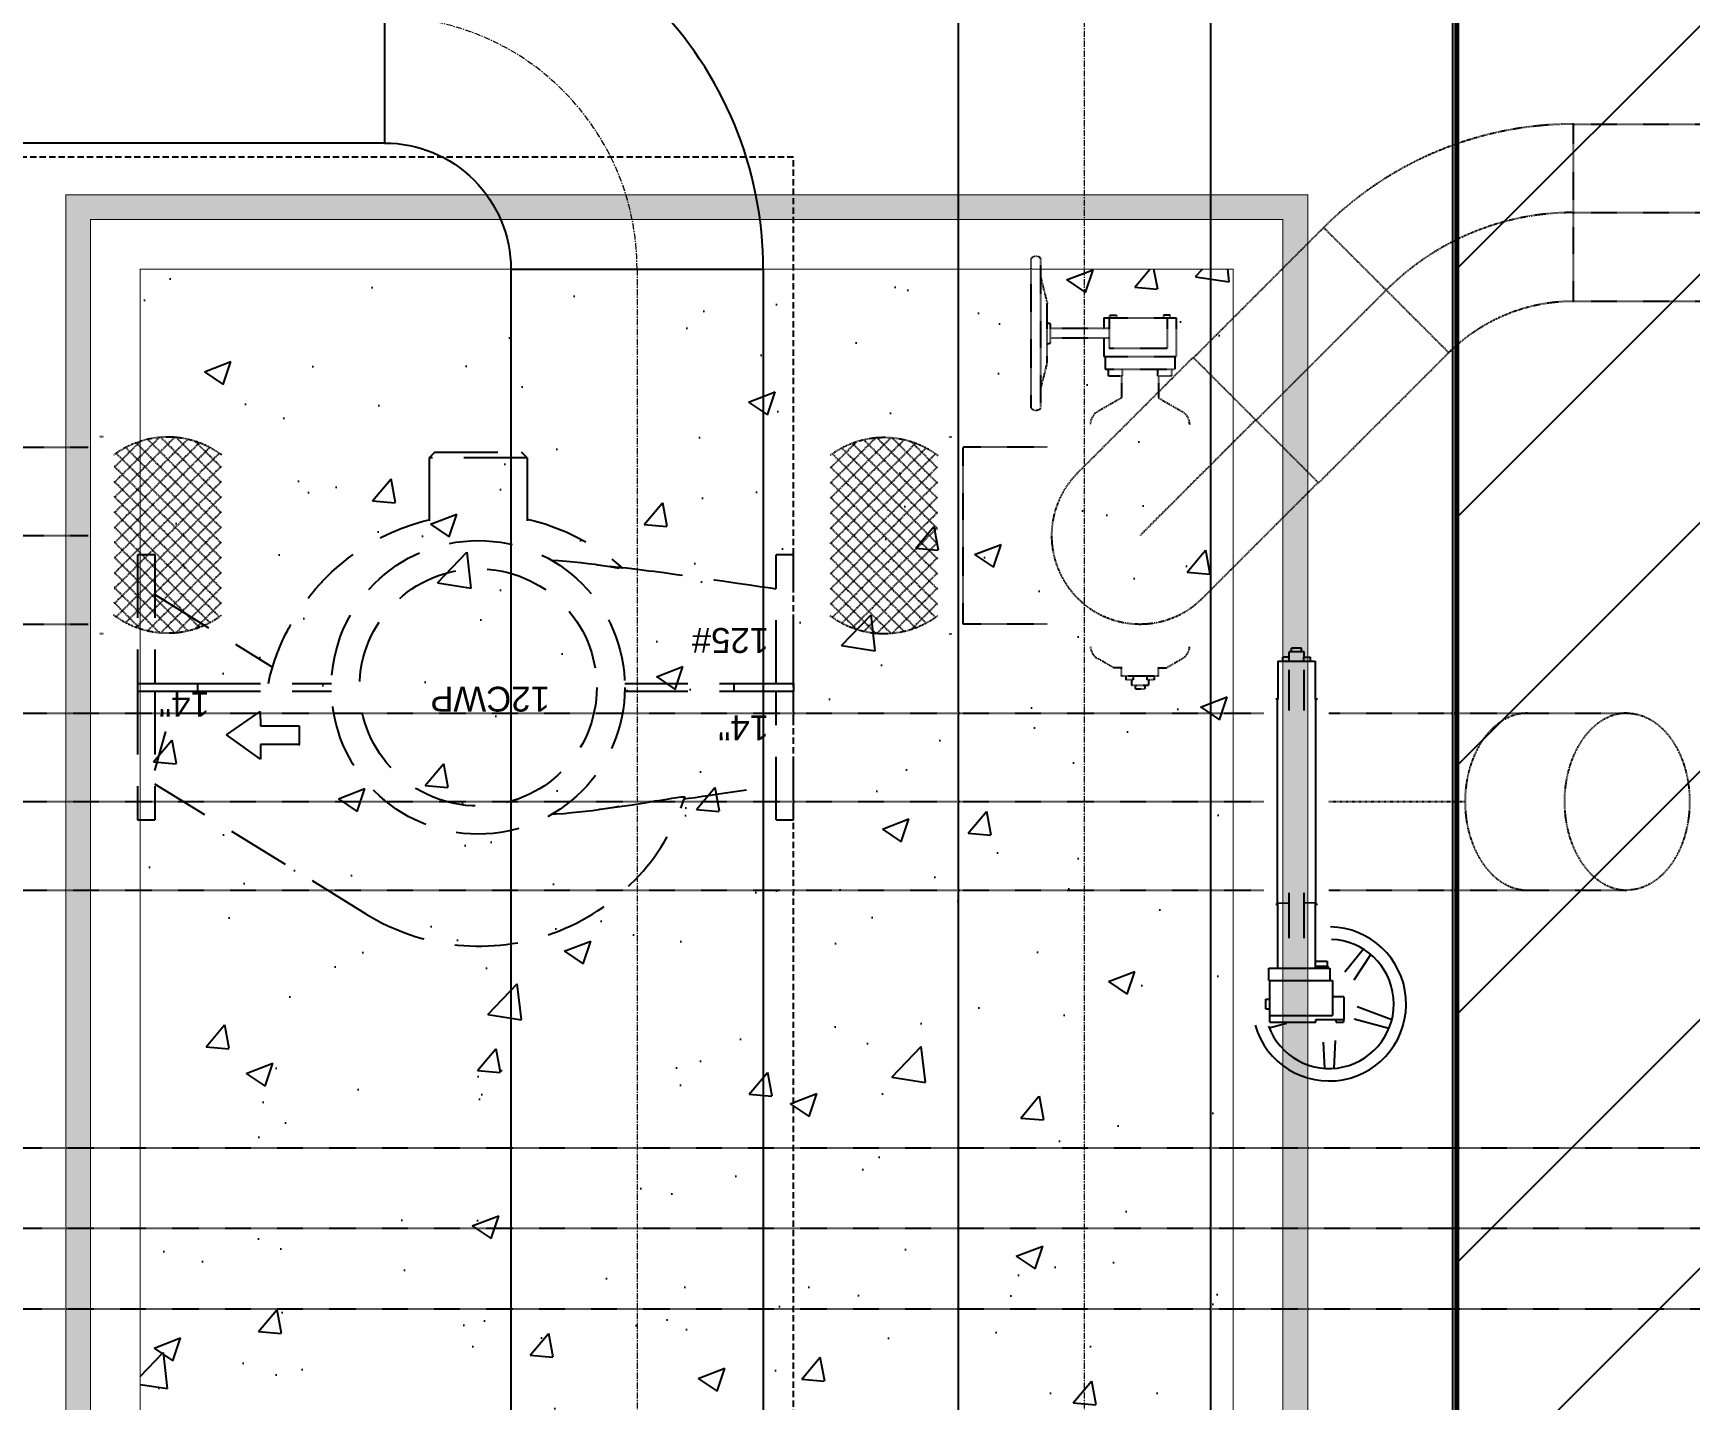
# Model space of a CAD drawing. Header units: millimetres. Extents: x -18489 to 17339, y -1599 to 10961.
# Drawn here: x -16139.7 to -15806.2, y 3955 to 4230 of the extents above; entities that cross this region are included whole.
import ezdxf

# ---------------------------------------------------------------- set-up
doc = ezdxf.new("R2010")
doc.units = ezdxf.units.MM
for name, pattern in [('188K-SM-03-F10-MECH-EQ-Y2257103$0$Micron CUP L10 HVAC EQU$0$DASHED', [19.05, 12.7, -6.35]), ('188K-SM-07-F10-MECH-CHW PIPE-Y2257103$0$Micron CUP L10 HVAC 2nd PIPE$0$CENTER', [2, 1.25, -0.25, 0.25, -0.25]), ('188K-SM-07-F10-MECH-CHW PIPE-Y2257103$0$Micron CUP L10 HVAC 2nd PIPE$0$JIS_02_1.0', [2, 1, -1]), ('188K-SM-07-F10-MECH-CHW PIPE-Y2257103$0$XKA01LR1-HVAC-PIPE-冷卻水-Y2225103 Shawn$0$CENTER', [2, 1.25, -0.25, 0.25, -0.25])]:
    doc.linetypes.add(name, pattern=pattern)
for name, color, linetype in [('188K-SM-03-F10-MECH-EQ-Y2257103$0$0 Xref', 8, 'Continuous'), ('188K-SM-03-F10-MECH-EQ-Y2257103$0$M-EQU-FOUNDATION', 8, 'Continuous'), ('188K-SM-03-F10-MECH-EQ-Y2257103$0$Micron CUP L10 CDA EQU$0$M MOVE-IN AREA', 8, 'Continuous'), ('188K-SM-03-F10-MECH-EQ-Y2257103$0$Micron CUP L10 HVAC EQU$0$M-FUTURE-EQU', 253, '188K-SM-03-F10-MECH-EQ-Y2257103$0$Micron CUP L10 HVAC EQU$0$DASHED'), ('188K-SM-07-F10-MECH-CHW PIPE-Y2257103$0$0 XC', 8, 'Continuous'), ('188K-SM-07-F10-MECH-CHW PIPE-Y2257103$0$M-CWTR-12PIPE-R', 4, 'Continuous'), ('188K-SM-07-F10-MECH-CHW PIPE-Y2257103$0$M-P-HWR-D-29', 211, 'Continuous'), ('188K-SM-07-F10-MECH-CHW PIPE-Y2257103$0$M-P-HWS-D-35', 1, 'Continuous'), ('188K-SM-07-F10-MECH-CHW PIPE-Y2257103$0$Micron CUP L10 HVAC 2nd PIPE$0$M-P-12CHR-2nd-PIPE', 4, '188K-SM-07-F10-MECH-CHW PIPE-Y2257103$0$Micron CUP L10 HVAC 2nd PIPE$0$JIS_02_1.0'), ('188K-SM-07-F10-MECH-CHW PIPE-Y2257103$0$Micron CUP L10 HVAC 2nd PIPE$0$M-P-2nd Cen', 8, '188K-SM-07-F10-MECH-CHW PIPE-Y2257103$0$Micron CUP L10 HVAC 2nd PIPE$0$CENTER'), ('188K-SM-07-F10-MECH-CHW PIPE-Y2257103$0$Micron CUP L10 HVAC 2nd PIPE$0$M-P-PHASE 2-PIPE', 8, '188K-SM-07-F10-MECH-CHW PIPE-Y2257103$0$Micron CUP L10 HVAC 2nd PIPE$0$JIS_02_1.0'), ('188K-SM-07-F10-MECH-CHW PIPE-Y2257103$0$Micron CUP L10 HVAC 2nd PIPE$0$M-VALVE', 53, 'Continuous')]:
    doc.layers.add(name, color=color, linetype=linetype)
doc.layers.add('188K-SM-07-F10-MECH-CHW PIPE-Y2257103$0$XKA01LR1-HVAC-PIPE-冷卻水-Y2225103 Shawn$0$M-PIPE-CEN', color=8, linetype='188K-SM-07-F10-MECH-CHW PIPE-Y2257103$0$XKA01LR1-HVAC-PIPE-冷卻水-Y2225103 Shawn$0$CENTER', lineweight=9)
doc.styles.add('188K-SM-03-F10-MECH-EQ-Y2257103$0$Micron CUP L10 HVAC EQU$0$Standard', font='arial.ttf')

# ---------------------------------------------------------------- blocks, each defined once
blk = doc.blocks.new('188K-SM-03-F10-MECH-EQ-Y2257103$0$Micron CUP L10 HVAC EQU$0$ARROW')
for p, q in [((-0.98, 3.35), (-0.99, 4.64)), ((-0.99, 4.64), (2, 2.52)), ((-1, 1.71), (-0.98, 1.71)), ((-0.97, 0.46), (-0.98, 1.71)), ((2, 2.52), (-0.97, 0.46)), ((-0.97, 0.46), (-0.97, 0.46))]:
    blk.add_line(p, q)
blk.add_lwpolyline([(-1, 1.71), (-4.4, 1.71), (-4.4, 3.35), (-1, 3.35)])
blk = doc.blocks.new('188K-SM-03-F10-MECH-EQ-Y2257103$0$Micron CUP L10 HVAC EQU$0$A$C2DAD0999')
for p, q in [((25.4, 132.08, 0), (25.4, 128.57, 0)), ((51.27, 132.08, 0), (25.4, 132.08, 0)), ((52.87, 132.08, 0), (51.27, 132.08, 0)), ((51.27, 132.08, 0), (51.27, 120.01, 0)), ((52.87, 132.08, 0), (52.87, 120.01, 0)), ((78.74, 132.08, 0), (52.87, 132.08, 0)), ((78.74, 128.57, 0), (78.74, 132.08, 0)), ((6.45, 86.04, 0), (32.62, 128.57, 0)), ((51.27, 128.57, 0), (25.4, 128.57, 0)), ((35.31, 128.57, 0), (43.18, 126.35, 0)), ((78.74, 128.57, 0), (52.87, 128.57, 0)), ((70.72, 128.57, 0), (56.13, 104.87, 0)), ((52.87, 120.01, 0), (51.27, 120.01, 0)), ((51.27, 120.01, 0), (51.27, 93.02, 0)), ((52.87, 120.01, 0), (52.87, 93.02, 0)), ((98.25, 73.34, 0), (79.91, 73.34, 0)), ((98.25, 53.66, 0), (98.25, 73.34, 0)), ((99.38, 72.21, 0), (98.25, 73.34, 0)), ((99.38, 72.21, 0), (99.38, 54.79, 0)), ((98.25, 53.66, 0), (79.91, 53.66, 0)), ((98.25, 53.66, 0), (99.38, 54.79, 0)), ((27.75, 37.13, 0), (27.75, 37.11, 0)), ((76.39, 37.1, 0), (76.39, 37.13, 0)), ((51.27, 33.98, 0), (51.27, 12.06, 0)), ((52.87, 33.98, 0), (52.87, 12.06, 0)), ((76.11, 34.46, 0), (76.08, 34.43, 0)), ((52.87, 12.06, 0), (51.27, 12.06, 0)), ((51.27, 12.06, 0), (51.27, 0, 0)), ((52.87, 12.06, 0), (52.87, 0, 0)), ((25.4, 3.51, 0), (25.4, 0, 0)), ((25.4, 3.51, 0), (51.27, 3.51, 0)), ((52.87, 3.51, 0), (78.74, 3.51, 0)), ((78.74, 0, 0), (78.74, 3.51, 0)), ((25.4, 0, 0), (51.27, 0, 0)), ((52.87, 0, 0), (51.27, 0, 0)), ((52.87, 0, 0), (78.74, 0, 0))]:
    blk.add_line(p, q)
at = {"elevation": 0, "flags": 128}
for points in [[(52.87, 105.72), (53.57, 105.56), (54.25, 105.39), (54.92, 105.22), (55.61, 105.02), (56.25, 104.83), (56.91, 104.62), (57.59, 104.4), (58.29, 104.15), (58.68, 104.01), (59.07, 103.86), (59.49, 103.7), (59.91, 103.53), (60.35, 103.35), (60.8, 103.15), (61.13, 103.01), (61.6, 102.8), (62.14, 102.54), (62.77, 102.24), (63.46, 101.89), (63.92, 101.65), (64.33, 101.43), (64.71, 101.22), (65.06, 101.02), (65.37, 100.84), (65.65, 100.68), (65.9, 100.53), (66.25, 100.32), (66.62, 100.09), (66.99, 99.86), (67.33, 99.63), (67.67, 99.41), (67.99, 99.19), (68.3, 98.98), (69.19, 98.34), (70.03, 97.71), (70.84, 97.08), (71.37, 96.64), (71.89, 96.2), (72.01, 96.1), (72.13, 95.99), (72.24, 95.89), (72.36, 95.79), (72.48, 95.68), (72.6, 95.57), (72.72, 95.47), (72.89, 95.31), (73.19, 95.03), (73.35, 94.88), (73.64, 94.6), (73.92, 94.33), (74.16, 94.1), (75.24, 92.98), (76.18, 91.95), (77.08, 90.89), (78.11, 89.59), (79.09, 88.25), (80.01, 86.88), (81.19, 84.95), (82.27, 82.97), (83.24, 80.93), (84.1, 78.84), (84.86, 76.71), (85.5, 74.54), (85.79, 73.34)], [(85.91, 53.66), (85.57, 52.2), (84.94, 50.03), (84.2, 47.9), (83.35, 45.81), (82.39, 43.76), (81.32, 41.77), (80.16, 39.83), (78.89, 37.96), (77.53, 36.16), (76.08, 34.43)], [(26.53, 48.71), (26.59, 47.83), (26.72, 46.21), (26.86, 44.66), (27, 43.26), (27.14, 41.91), (27.31, 40.48), (27.47, 39.17)], [(76.72, 39.6), (76.78, 40.02), (76.94, 41.4), (77.1, 42.81), (77.24, 44.24), (77.37, 45.69), (77.51, 47.3), (77.61, 48.69)], [(28.07, 35.17), (27.85, 36.51), (27.52, 38.86), (27.48, 39.17)], [(29.21, 27.58), (28.77, 30.04), (28.38, 32.5), (28.02, 34.97), (27.76, 37.11)], [(76.72, 39.6), (76.69, 39.33), (76.36, 36.97), (76.07, 35.16)], [(76.08, 34.43), (76.08, 34.45), (76.08, 34.52), (76.09, 34.6), (76.1, 34.7), (76.12, 34.82), (76.13, 34.98), (76.16, 35.15), (76.18, 35.35), (76.21, 35.58), (76.23, 35.82), (76.31, 36.45), (76.38, 37.1)], [(71.86, 3.51), (72.01, 4.61), (72.32, 6.77), (72.62, 8.84), (72.9, 10.8), (73.16, 12.61), (73.41, 14.33), (73.65, 15.95), (73.87, 17.47), (74.12, 19.17), (74.35, 20.75), (74.55, 22.22), (74.74, 23.58), (74.92, 24.86), (75.08, 26.04), (75.23, 27.14), (75.36, 28.16), (75.48, 29.12), (75.6, 30.07), (75.72, 31.05), (75.84, 32.04), (76.02, 33.64), (76.11, 34.46)], [(29.21, 27.58), (29.37, 26.73), (29.53, 25.9), (29.67, 25.09), (29.77, 24.53), (29.86, 24.01), (29.93, 23.53), (29.99, 23.09), (30.03, 22.7), (30.06, 22.38), (30.06, 22.17), (30.05, 22.02), (30.03, 21.92), (29.99, 21.9)], [(29.61, 22.02), (29.74, 21.13), (29.94, 19.75), (30.15, 18.29), (30.37, 16.73), (30.62, 15.07), (30.88, 13.27), (31.16, 11.35), (31.46, 9.3), (31.77, 7.14), (32.09, 4.87), (32.28, 3.51)], [(29.99, 21.9), (29.82, 21.96), (29.69, 22), (29.63, 22.02), (29.62, 22.02)]]:
    blk.add_lwpolyline(points, dxfattribs=at)
for radius in [29.53, 23.87]:
    blk.add_circle((52.07, 63.5, 0), radius)
blk.add_arc((43.5, 63.25, 0), 43.5, 148.3969, 251.9146)
at = {"xscale": 2.286000000000058, "yscale": 2.286000000000058, "zscale": 2.286000000000058, "rotation": 90}
blk.add_blockref('188K-SM-03-F10-MECH-EQ-Y2257103$0$Micron CUP L10 HVAC EQU$0$ARROW', (48.26, 109.57, 0), dxfattribs=at)
at = {"style": '188K-SM-03-F10-MECH-EQ-Y2257103$0$Micron CUP L10 HVAC EQU$0$Standard'}
for s, p in [('14"', (51.14, 117.51, 0)), ('12CWP', (52.2, 49.06, 0)), ('125#', (64, 4.96, 0)), ('14"', (46.42, 4.96, 0))]:
    blk.add_text(s, height=5, rotation=90, dxfattribs=at).set_placement(p)
blk = doc.blocks.new('188K-SM-03-F10-MECH-EQ-Y2257103$0$Micron CUP L10 HVAC EQU')
at = {"layer": '188K-SM-03-F10-MECH-EQ-Y2257103$0$Micron CUP L10 HVAC EQU$0$M-FUTURE-EQU', "elevation": 1960}
blk.add_lwpolyline([(-215101.6, 30958), (-204601.6, 30958), (-204601.6, 34958), (-215101.6, 34958)], close=True, dxfattribs=at)
at = {"layer": '188K-SM-03-F10-MECH-EQ-Y2257103$0$Micron CUP L10 HVAC EQU$0$M-FUTURE-EQU', "xscale": 10, "yscale": 10, "zscale": 10, "rotation": 89.99999999999999}
blk.add_blockref('188K-SM-03-F10-MECH-EQ-Y2257103$0$Micron CUP L10 HVAC EQU$0$A$C2DAD0999', (-204601.6, 33370.6, 1960), dxfattribs=at)
blk = doc.blocks.new('188K-SM-03-F10-MECH-EQ-Y2257103')
at = {"layer": '188K-SM-03-F10-MECH-EQ-Y2257103$0$M-EQU-FOUNDATION'}
h = blk.add_hatch(dxfattribs=at)
h.set_pattern_fill('AR-CONC', color=256, scale=0.1)
h.set_pattern_definition([(50, (3773.521, -250.801), (18.218467, -1.593909), [1.905, -20.955]), (355, (3773.521, -250.8), (-3.524342, 19.105685), [1.524, -16.764058]), (100.45144, (3775.04, -250.934), (14.694125, 17.511775), [1.619001, -17.809024]), (46.1842, (3773.521, -245.72), (27.107904, -4.204233), [2.8575, -31.4325]), (96.63556, (3775.78, -246.07), (23.740413, 24.742612), [2.428502, -26.71356]), (351.18415, (3773.52, -245.72), (23.740413, 24.742612), [2.285997, -25.145973]), (21, (3776.061, -246.991), (15.161439, -10.22652), [1.905, -20.955]), (326, (3776.061, -246.99), (6.180203, 18.418797), [1.524, -16.764]), (71.451445, (3777.325, -247.843), (21.341642, 8.192277), [1.619001, -17.808994]), (37.5, (3773.5214, -250.801), (0.3088603, 8.4555039), [0, -16.5608, 0, -17.018, 0, -16.8275]), (7.5, (3773.521, -250.801), (6.6819663, 10.0180575), [0, -9.7028, 0, -16.1798, 0, -6.4135]), (327.5, (3767.857, -250.801), (13.5590595, -0.5728744), [0, -6.35, 0, -19.812, 0, -26.289]), (317.5, (3765.317, -250.801), (14.812918, 2.542649), [0, -8.255, 0, -13.1572, 0, -18.669])])
h.paths.add_polyline_path([(-15888.15, 4192.46), (-15888.15, 3842.46), (-16128.15, 3842.46), (-16128.15, 4192.46)], flags=16)
h.paths.add_polyline_path([(-15883.15, 4197.46), (-15883.15, 3837.46), (-16133.15, 3837.46), (-16133.15, 4197.46)])
h = blk.add_hatch(dxfattribs=at)
h.set_pattern_fill('AR-CONC', color=256, scale=0.3)
h.set_pattern_definition([(50, (3773.52, -250.8), (54.6554, -4.78173), [5.715, -62.865]), (355, (3773.52, -250.8), (-10.57303, 57.31705), [4.572, -50.29218]), (100.45144, (3778.076, -251.2), (44.08237, 52.53533), [4.857, -53.42707]), (46.1842, (3773.52, -235.56), (81.32371, -12.6127), [8.5725, -94.2975]), (96.63556, (3780.3, -236.61), (71.22124, 74.22784), [7.2855, -80.14068]), (351.18415, (3773.52, -235.56), (71.22124, 74.22784), [6.858, -75.43792]), (21, (3781.14, -239.37), (45.48432, -30.67956), [5.715, -62.865]), (326, (3781.14, -239.37), (18.54061, 55.25639), [4.572, -50.292]), (71.45144, (3784.93, -241.93), (64.02493, 24.57683), [4.857, -53.42698]), (37.5, (3773.521, -250.8), (0.926581, 25.366512), [0, -49.6824, 0, -51.054, 0, -50.4825]), (7.5, (3773.52, -250.8), (20.0459, 30.054172), [0, -29.1084, 0, -48.5394, 0, -19.2405]), (327.5, (3756.529, -250.8), (40.677179, -1.718623), [0, -19.05, 0, -59.436, 0, -78.867]), (317.5, (3748.91, -250.8), (44.438754, 7.62795), [0, -24.765, 0, -39.4716, 0, -56.007])])
h.paths.add_polyline_path([(-15898.15, 4182.46), (-15898.15, 3852.46), (-16118.15, 3852.46), (-16118.15, 4182.46)])
at = {"layer": '188K-SM-03-F10-MECH-EQ-Y2257103$0$M-EQU-FOUNDATION', "const_width": 0.2}
for points in [[(-15883.15, 4197.46), (-15883.15, 3837.46), (-16133.15, 3837.46), (-16133.15, 4197.46)], [(-15888.15, 4192.46), (-15888.15, 3842.46), (-16128.15, 3842.46), (-16128.15, 4192.46)], [(-15898.15, 4182.46), (-15898.15, 3852.46), (-16118.15, 3852.46), (-16118.15, 4182.46)]]:
    blk.add_lwpolyline(points, close=True, dxfattribs=at)
at = {"layer": '188K-SM-03-F10-MECH-EQ-Y2257103$0$0 Xref', "xscale": 0.1, "yscale": 0.1, "zscale": 0.1}
blk.add_blockref('188K-SM-03-F10-MECH-EQ-Y2257103$0$Micron CUP L10 HVAC EQU', (4473.52, 709.2), dxfattribs=at)
at = {"layer": '188K-SM-03-F10-MECH-EQ-Y2257103$0$Micron CUP L10 CDA EQU$0$M MOVE-IN AREA'}
h = blk.add_hatch(dxfattribs=at)
h.set_pattern_fill('JIS_WOOD', color=256, scale=50)
h.set_pattern_definition([(45, (4473.52, 709.2), (-25, 25), [])])
h.paths.add_polyline_path([(-17249.15, 7922.46), (-17249.15, 7642.46), (-15853.15, 7642.46), (-15853.15, 6432.46), (-15853.15, 789.96), (-15463.15, 789.96), (-15463.15, 6142.46), (-15463.15, 7642.46), (-14093.15, 7642.46), (-14093.15, 7922.46)])
at = {"layer": '188K-SM-03-F10-MECH-EQ-Y2257103$0$Micron CUP L10 CDA EQU$0$M MOVE-IN AREA', "const_width": 1}
blk.add_lwpolyline([(-17249.15, 7922.46), (-17249.15, 7642.46), (-15853.15, 7642.46), (-15853.15, 6432.46), (-15853.15, 6432.46), (-15853.15, 789.96), (-15463.15, 789.96), (-15463.15, 6142.46), (-15463.15, 6142.46), (-15463.15, 7642.46), (-14093.15, 7642.46), (-14093.15, 7922.46)], close=True, dxfattribs=at)
blk = doc.blocks.new('188K-SM-07-F10-MECH-CHW PIPE-Y2257103$0$Micron CUP L10 HVAC 2nd PIPE$0$A$Cd80deb1c')
for p, q in [((22.6, 198.2), (29.1, 198.2)), ((173.2, 196.5), (51.7, 75.1)), ((142.5, 196.3), (51.7, 105.5)), ((199.7, 192.6), (51.7, 44.6)), ((104.1, 188.5), (51.7, 136)), ((223, 185.6), (51.7, 14.1)), ((244, 176.1), (51.7, -16.3)), ((267.1, -16.3), (74.7, 176.1)), ((267.1, 14.1), (95.7, 185.6)), ((267.1, 44.6), (119.1, 192.6)), ((267.1, 75.1), (145.6, 196.5)), ((267.1, 105.5), (176.3, 196.3)), ((267.1, 136), (214.6, 188.5)), ((263, 164.4), (51.7, -46.7)), ((267.1, 138.2), (51.7, -77.2)), ((267.1, -77.2), (51.7, 138.2)), ((267.1, -46.7), (55.8, 164.4)), ((267.1, 107.7), (51.7, -107.7)), ((267.1, -107.7), (51.7, 107.7)), ((267.1, 77.2), (51.7, -138.2)), ((267.1, -138.2), (51.7, 77.2)), ((263, -164.4), (51.7, 46.7)), ((267.1, 46.7), (55.8, -164.4)), ((244, -176.1), (51.7, 16.3)), ((267.1, 16.3), (74.7, -176.1)), ((223, -185.6), (51.7, -14.1)), ((267.1, -14.1), (95.7, -185.6)), ((199.7, -192.6), (51.7, -44.6)), ((267.1, -44.6), (119.1, -192.6)), ((173.2, -196.5), (51.7, -75.1)), ((267.1, -75.1), (145.6, -196.5)), ((142.5, -196.3), (51.7, -105.5)), ((267.1, -105.5), (176.3, -196.3)), ((104.1, -188.5), (51.7, -136)), ((267.1, -136), (214.6, -188.5)), ((22.6, -198.2), (29.1, -198.2))]:
    blk.add_line(p, q)
for centre, start, end in [((159.4, 16.2), 53, 127), ((159.4, -16.2), 233, 307)]:
    blk.add_arc(centre, 180.9, start, end)
blk = doc.blocks.new('188K-SM-07-F10-MECH-CHW PIPE-Y2257103$0$Micron CUP L10 HVAC 2nd PIPE$0$A$Cd87b4937')
for p, q in [((-465, 556.2), (-465, 257.8)), ((-445, 557.1), (-445, 256.9)), ((-445, 519.7), (-431.6, 467)), ((-431.6, 347), (-431.6, 467)), ((-317.5, 438), (-172.5, 438)), ((-317.5, 438), (-317.5, 417)), ((-307, 438), (-307, 377.1)), ((-305.5, 443.5), (-292.5, 443.5)), ((-305.5, 438), (-305.5, 443.5)), ((-292.5, 443.5), (-292.5, 438)), ((-184.5, 443.5), (-197.5, 443.5)), ((-197.5, 443.5), (-197.5, 438)), ((-190, 438), (-190, 377.1)), ((-184.5, 438), (-184.5, 443.5)), ((-172.5, 438), (-172.5, 360)), ((-431.6, 427.6), (-425.1, 427)), ((-425.1, 387), (-425.1, 427)), ((-307, 417), (-425.1, 417)), ((-431.6, 386.4), (-425.1, 387)), ((-307, 397), (-425.1, 397)), ((-317.5, 397), (-317.5, 360)), ((-307, 377.1), (-190, 377.1)), ((-445.1, 293.8), (-431.6, 347)), ((-317.5, 360), (-172.5, 360)), ((-315, 360), (-315, 335)), ((-315, 335), (-175, 335)), ((-308.4, 321), (-308.4, 335)), ((-280.6, 335), (-280.6, 321)), ((-209.4, 321), (-209.4, 335)), ((-181.6, 335), (-181.6, 321)), ((-175, 360), (-175, 335)), ((-280.6, 321), (-308.4, 321)), ((-282.5, 321), (-282.5, 276.9)), ((-181.6, 321), (-209.4, 321)), ((-207.5, 321), (-207.5, 277.9)), ((-282.5, 276.9), (-329.9, 249.6)), ((-207.5, 276.9), (-160.1, 249.6)), ((-298, -266), (-329.9, -247.6)), ((-281, -266), (-298, -266)), ((-282.5, -283), (-282.5, -266)), ((-209, -266), (-192, -266)), ((-207.5, -283), (-207.5, -266.1)), ((-192, -266), (-160.1, -247.6)), ((-207.5, -283), (-282.5, -283)), ((-273.7, -283), (-273.7, -290.5)), ((-258.7, -290.5), (-273.7, -290.5)), ((-262.3, -290.5), (-262.3, -301.3)), ((-258.7, -283), (-258.7, -290.5)), ((-231.3, -283), (-231.3, -290.5)), ((-216.3, -290.5), (-231.3, -290.5)), ((-227.7, -290.5), (-227.7, -301.3)), ((-216.3, -283), (-216.3, -290.5)), ((-262.3, -301.3), (-227.7, -301.3)), ((-255, -301.3), (-255, -309)), ((-235, -309), (-255, -309)), ((-235, -301.3), (-235, -309))]:
    blk.add_line(p, q)
for centre, radius, start, end in [((-453.9, 549.4), 13, 104, 148), ((-457, 537), 25, 66, 90), ((-448, 557.1), 3, 360, 66), ((-453.9, 264.6), 13, 212, 256), ((-457, 277), 25, 270, 294), ((-448, 256.9), 3, 294, 360), ((-315, 223.6), 30, 120, 180), ((-175, 223.6), 30, 360, 60), ((-315, -221.6), 30, 184, 240), ((-175, -221.6), 30, 300, 356)]:
    blk.add_arc(centre, radius, start, end)
blk = doc.blocks.new('188K-SM-07-F10-MECH-CHW PIPE-Y2257103$0$Micron CUP L10 HVAC 2nd PIPE$0$A$C0de4249f')
for p, q in [((-12.4, 480.4), (-10, 536.7)), ((11.3, 484.2), (9, 536.7)), ((-56.9, 412), (-126.7, 438)), ((-50.9, 436.7), (-120.9, 456.1)), ((26, 438), (-30, 438)), ((-30, 392.6), (-30, 438)), ((-14.5, 443.5), (-29.5, 443.5)), ((-29.5, 438), (-29.5, 443.5)), ((-14.5, 443.5), (-14.5, 438)), ((119, 444), (26, 444)), ((26, 444), (26, 438)), ((85.1, 446.4), (119.9, 456.1)), ((119, 444), (119, 360)), ((119, 430), (-7.5, 430)), ((-7.5, 360), (-7.5, 430)), ((127, 416.8), (119, 416.8)), ((127, 416.8), (127, 397.2)), ((-30, 392.6), (-7.5, 392.6)), ((127, 397.2), (119, 397.2)), ((-50.9, 358.2), (-84.4, 307.7)), ((-32.3, 342.7), (-69, 296.5)), ((120.7, 360), (-7.5, 360)), ((-2, 335), (-2, 360)), ((120.7, 335), (-2, 335)), ((1.5, 335), (1.5, 331)), ((27.5, 203.6), (27.5, 335)), ((102.5, 335), (102.5, 203.6)), ((120.7, 360), (120.7, 335)), ((27.5, 331), (1.5, 331)), ((3.5, 321), (3.5, 331)), ((27.5, 321), (3.5, 321)), ((50, 274.5), (50, 183.4)), ((80, 274.5), (80, 183.4)), ((26, 206.5), (23, 206.5)), ((26, 206.5), (26, -206.5)), ((26, 203.5), (50, 204.4)), ((104, 203.5), (80, 204.4)), ((107, 206.5), (104, 206.5)), ((104, -206.5), (104, 206.5)), ((50, -183.4), (50, -265)), ((80, -183.4), (80, -265)), ((23, -206.5), (26, -206.5)), ((27.5, -283), (27.5, -207.5)), ((102.5, -283), (102.5, -207.5)), ((104, -206.5), (107, -206.5)), ((102.5, -283), (27.5, -283)), ((37.3, -283), (37.3, -290.5)), ((50.3, -290.5), (37.3, -290.5)), ((50, -290.5), (50, -301.3)), ((50.3, -283), (50.3, -290.5)), ((79.7, -283), (79.7, -290.5)), ((79.7, -290.5), (92.7, -290.5)), ((80, -290.5), (80, -301.3)), ((92.7, -283), (92.7, -290.5)), ((50, -301.3), (80, -301.3)), ((55, -301.3), (55, -309)), ((55, -309), (75, -309)), ((75, -301.3), (75, -309))]:
    blk.add_line(p, q)
for centre, radius, start, end in [((-0.5, 407), 155, 16, 269), ((-0.5, 407), 130, 20, 268), ((21.5, -207.5), 6, 360, 41), ((108.5, -207.5), 6, 139, 180)]:
    blk.add_arc(centre, radius, start, end)
blk = doc.blocks.new('188K-SM-07-F10-MECH-CHW PIPE-Y2257103$0$Micron CUP L10 HVAC 2nd PIPE')
at = {"layer": '188K-SM-07-F10-MECH-CHW PIPE-Y2257103$0$Micron CUP L10 HVAC 2nd PIPE$0$M-P-12CHR-2nd-PIPE'}
for p, q in [((-203524.2, 33839.3), (-202924.2, 33839.3)), ((-203524.2, 33483.3), (-202924.2, 33483.3))]:
    blk.add_line(p, q, dxfattribs=at)
for centre in [(-203124.2, 33661.3), (-202924.2, 33661.3)]:
    blk.add_ellipse(centre, major_axis=(0, -178), ratio=0.707865, start_param=3.141593, end_param=6.283185, dxfattribs=at)
at = {"layer": '188K-SM-07-F10-MECH-CHW PIPE-Y2257103$0$Micron CUP L10 HVAC 2nd PIPE$0$M-P-12CHR-2nd-PIPE', "extrusion": (0, 0, -1)}
blk.add_ellipse((-202924.2, 33661.3), major_axis=(0, -178), ratio=0.707865, start_param=3.141593, end_param=6.283185, dxfattribs=at)
at = {"layer": '188K-SM-07-F10-MECH-CHW PIPE-Y2257103$0$Micron CUP L10 HVAC 2nd PIPE$0$M-P-2nd Cen'}
blk.add_line((-203524.2, 33661.3), (-203250.2, 33661.3), dxfattribs=at)
at = {"layer": '188K-SM-07-F10-MECH-CHW PIPE-Y2257103$0$Micron CUP L10 HVAC 2nd PIPE$0$M-P-PHASE 2-PIPE'}
for p, q in [((-203032, 35024.7), (-199276.2, 35024.7)), ((-203032, 34846.7), (-199276.2, 34846.7)), ((-203796.7, 34554.5), (-203534.8, 34816.5)), ((-203670.9, 34428.6), (-203408.9, 34690.6)), ((-203032, 34668.7), (-199276.2, 34668.7)), ((-204030.2, 34322.6), (-203797.5, 34555.3)), ((-203545.8, 34303.6), (-203797.5, 34555.3)), ((-203545, 34302.8), (-203275.7, 34572.1)), ((-206520.7, 34374.7), (-206020.7, 34374.7)), ((-204091.1, 34374.7), (-204260.4, 34374.7)), ((-204260.4, 34018.7), (-204260.4, 34374.7)), ((-203778.5, 34070.9), (-203545.8, 34303.6)), ((-206520.7, 34196.7), (-206020.7, 34196.7)), ((-206520.7, 34018.7), (-206020.7, 34018.7)), ((-204091.1, 34018.7), (-204260.4, 34018.7)), ((-207386, 33839.3), (-203654.2, 33839.3)), ((-207386, 33661.3), (-203654.2, 33661.3)), ((-207386, 33483.3), (-203654.2, 33483.3)), ((-199878.4, 32964.3), (-208011.7, 32964.3)), ((-199878.4, 32802.3), (-208011.7, 32802.3)), ((-199878.4, 32640.3), (-208011.7, 32640.3))]:
    blk.add_line(p, q, dxfattribs=at)
at = {"layer": '188K-SM-07-F10-MECH-CHW PIPE-Y2257103$0$Micron CUP L10 HVAC 2nd PIPE$0$M-P-PHASE 2-PIPE', "linetype": '188K-SM-07-F10-MECH-CHW PIPE-Y2257103$0$Micron CUP L10 HVAC 2nd PIPE$0$CENTER'}
blk.add_line((-203671.7, 34429.4), (-203904.4, 34196.7), dxfattribs=at)
at = {"layer": '188K-SM-07-F10-MECH-CHW PIPE-Y2257103$0$Micron CUP L10 HVAC 2nd PIPE$0$M-P-PHASE 2-PIPE', "flags": 128}
blk.add_lwpolyline([(-203283, 34564.8, -0.198912), (-203032, 34668.7), (-203032, 35024.7, 0.198912), (-203534.8, 34816.5)], format="xyb", close=True, dxfattribs=at)
at = {"layer": '188K-SM-07-F10-MECH-CHW PIPE-Y2257103$0$Micron CUP L10 HVAC 2nd PIPE$0$M-P-PHASE 2-PIPE'}
for centre, radius, start, end in [((-203032, 34313.7), 533, 90, 135), ((-203904.4, 34196.7), 178, 135, 315)]:
    blk.add_arc(centre, radius, start, end, dxfattribs=at)
for name, p in [('188K-SM-07-F10-MECH-CHW PIPE-Y2257103$0$Micron CUP L10 HVAC 2nd PIPE$0$A$Cd87b4937', (-203659.4, 34196.7)), ('188K-SM-07-F10-MECH-CHW PIPE-Y2257103$0$Micron CUP L10 HVAC 2nd PIPE$0$A$Cd80deb1c', (-206020.7, 34197.8))]:
    blk.add_blockref(name, p, dxfattribs=at)
at = {"layer": '188K-SM-07-F10-MECH-CHW PIPE-Y2257103$0$Micron CUP L10 HVAC 2nd PIPE$0$M-P-PHASE 2-PIPE', "rotation": 180}
blk.add_blockref('188K-SM-07-F10-MECH-CHW PIPE-Y2257103$0$Micron CUP L10 HVAC 2nd PIPE$0$A$Cd80deb1c', (-204260.4, 34196.7), dxfattribs=at)
at = {"layer": '188K-SM-07-F10-MECH-CHW PIPE-Y2257103$0$Micron CUP L10 HVAC 2nd PIPE$0$M-VALVE', "rotation": 180}
blk.add_blockref('188K-SM-07-F10-MECH-CHW PIPE-Y2257103$0$Micron CUP L10 HVAC 2nd PIPE$0$A$C0de4249f', (-203524.2, 33661.3), dxfattribs=at)
blk = doc.blocks.new('188K-SM-07-F10-MECH-CHW PIPE-Y2257103')
at = {"layer": '188K-SM-07-F10-MECH-CHW PIPE-Y2257103$0$M-CWTR-12PIPE-R'}
blk.add_line((-15854.05, 5707.95), (-15854.05, 3265.97), dxfattribs=at)
at = {"layer": '188K-SM-07-F10-MECH-CHW PIPE-Y2257103$0$M-P-HWR-D-29'}
for p, q in [((-16068.95, 4207.86), (-16657.35, 4207.86)), ((-16043.55, 4182.46), (-16043.55, -589.74)), ((-15992.75, 4182.46), (-15992.75, -589.74))]:
    blk.add_line(p, q, dxfattribs=at)
at = {"layer": '188K-SM-07-F10-MECH-CHW PIPE-Y2257103$0$M-P-HWR-D-29', "elevation": 0, "flags": 128}
blk.add_lwpolyline([(-16043.55, 4182.46), (-15992.75, 4182.46, 0.414214), (-16068.95, 4258.66), (-16068.95, 4207.86, -0.414214)], format="xyb", close=True, dxfattribs=at)
at = {"layer": '188K-SM-07-F10-MECH-CHW PIPE-Y2257103$0$M-P-HWS-D-35'}
for p, q in [((-15953.55, 4272.46), (-15953.55, -589.74)), ((-15902.75, 4272.46), (-15902.75, -589.74))]:
    blk.add_line(p, q, dxfattribs=at)
at = {"layer": '188K-SM-07-F10-MECH-CHW PIPE-Y2257103$0$XKA01LR1-HVAC-PIPE-冷卻水-Y2225103 Shawn$0$M-PIPE-CEN', "linetype": '188K-SM-07-F10-MECH-CHW PIPE-Y2257103$0$XKA01LR1-HVAC-PIPE-冷卻水-Y2225103 Shawn$0$CENTER'}
for p, q in [((-15928.15, 4272.46), (-15928.15, -589.74)), ((-16018.15, 4182.46), (-16018.15, -589.74))]:
    blk.add_line(p, q, dxfattribs=at)
blk.add_arc((-16068.95, 4182.46), 50.8, 0, 90, dxfattribs=at)
at = {"layer": '188K-SM-07-F10-MECH-CHW PIPE-Y2257103$0$0 XC', "xscale": 0.1, "yscale": 0.1, "zscale": 0.1}
blk.add_blockref('188K-SM-07-F10-MECH-CHW PIPE-Y2257103$0$Micron CUP L10 HVAC 2nd PIPE', (4473.52, 709.2), dxfattribs=at)

msp = doc.modelspace()

# ---------------------------------------------------------------- block references
msp.add_blockref('188K-SM-03-F10-MECH-EQ-Y2257103', (0, 0))

# ---------------------------------------------------------------- next in the draw order: block references
msp.add_blockref('188K-SM-07-F10-MECH-CHW PIPE-Y2257103', (0, 0))

doc.saveas('drawing.dxf')
